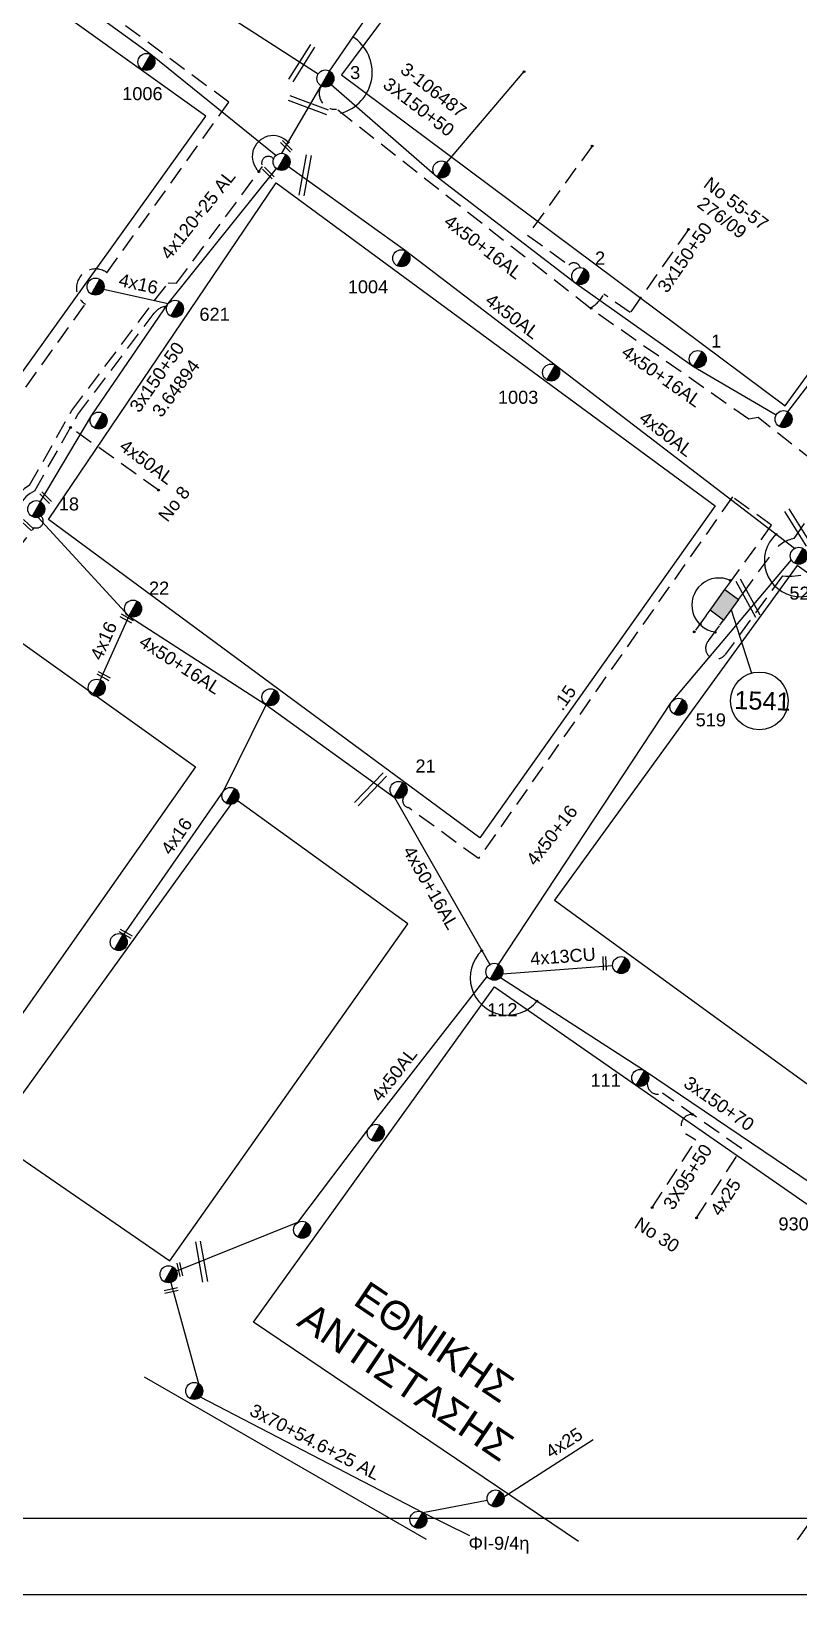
# Model space of a CAD drawing. Header units: millimetres. Extents: x 7477 to 9676, y 1828 to 2857.
# Drawn here: x 8101.6 to 8207.9, y 1836.4 to 2053.1 of the extents above; entities that cross this region are included whole.
import ezdxf
from ezdxf.enums import TextEntityAlignment as Align

# ---------------------------------------------------------------- set-up
doc = ezdxf.new("R2010")
doc.units = ezdxf.units.MM
doc.linetypes.add('DASHED', pattern=[19.05, 12.7, -6.35])
for name, color, linetype, lineweight in [('.10', 7, 'Continuous', 30), ('.15', 7, 'Continuous', 30), ('3x150+50', 7, 'Continuous', 30), ('3x150+50CU', 7, 'Continuous', 30), ('3x150+70', 7, 'Continuous', 30), ('3x150+70AL', 7, 'DASHED', 30), ('3x70+54.6+25 AL', 7, 'SYN_LINE', 30), ('3X95+50', 7, 'Continuous', 30), ('4x120+25 AL', 7, 'SYN_LINE', 30), ('4x13CU', 7, 'Continuous', 30), ('4x16', 7, 'Continuous', 30), ('4x25', 7, 'Continuous', 30), ('4x50+16', 7, 'Continuous', 30), ('4x50+16AL', 7, 'Continuous', 30), ('4x50AL', 7, 'Continuous', 30), ('4x50CU', 7, 'Continuous', 30), ('text διευθύνσεων', 250, 'Continuous', 30), ('Υπόβαθρο ΔΕΗ', 7, 'Continuous', 30)]:
    doc.layers.add(name, color=color, linetype=linetype, lineweight=lineweight)
for name, color, linetype in [('Link Box 4 Διευθύνσεων', 7, 'Continuous'), ('TEXT ΚΑΛΩΔΙΩΝ', 7, 'Continuous'), ('Άγνωστα', 7, 'Continuous'), ('Επιγραφές - Σχήματα', 7, 'Continuous'), ('Μηχανική τομή', 7, 'Continuous'), ('Στύλος ΦΜ', 7, 'Continuous'), ('Στύλος ΦΜ @ 1', 7, 'Continuous'), ('Συνδέσεις', 7, 'Continuous'), ('Τομή', 7, 'Continuous')]:
    doc.layers.add(name, color=color, linetype=linetype)
doc.styles.add('arial', font='ARIAL.TTF')
doc.styles.get("Standard").update_dxf_attribs({"font": 'ARIAL.TTF'})
doc.linetypes.add('PRANES_1r', pattern='A,0.5,[137,SPECLINE.shx,S=1,R=180,X=0,Y=0],0.5', length=1)
doc.linetypes.add('SYN_LINE', pattern='A,0.5,-0.0001,["/\\/\\/\\/",Standard,S=0.1,R=0,X=0,Y=-0.05],-0.25', length=0.7501)

# ---------------------------------------------------------------- blocks, each defined once
blk = doc.blocks.new('ΥΠΑΡΧΩΝ ΤΣΙΜΕΝΤΕΝΙΟΣ ΣΤΥΛΟΣ')
at = {"layer": 'Στύλος ΦΜ'}
blk.add_hatch(color=7, dxfattribs=at).paths.add_polyline_path([(-1.29, -2.28, 0.574793), (2.62, 0, 0.268822), (1.3, 2.27)])
at = {"layer": 'Στύλος ΦΜ', "color": 7}
blk.add_line((-1.29, -2.28), (1.3, 2.27), dxfattribs=at)
blk.add_circle((0, 0), 2.62, dxfattribs=at)
at = {"layer": 'Στύλος ΦΜ', "flags": 4}
for tag, p in [('ΑΡΙΘΜΟΣ', (-4.68, 8.05)), ('ΤΥΠΟΣ', (-4.91, 3.03))]:
    blk.add_attdef(tag, p, '', height=4, dxfattribs=at)
blk = doc.blocks.new('LINK BOX 4 ΑΝΑΧΩΡΗΣΕΩΝ')
at = {"layer": 'Link Box 4 Διευθύνσεων', "ltscale": 40}
blk.add_hatch(color=256, dxfattribs=at).paths.add_polyline_path([(-3.54, 0), (-3.54, -4.67), (3.54, -4.67), (3.54, 0)])
for p, q in [((-3.54, 0), (-5.33, 0)), ((5.33, 0), (3.54, 0)), ((-3.54, -4.67), (-5.33, -4.67)), ((5.33, -4.67), (3.54, -4.67))]:
    blk.add_line(p, q, dxfattribs=at)
blk.add_lwpolyline([(-3.54, -4.67), (-3.54, 0), (3.54, 0), (3.54, -4.67)], close=True, dxfattribs=at)
blk = doc.blocks.new('ΤΟΜΗ')
at = {"layer": 'Τομή', "ltscale": 40}
for p, q in [((-5.68, 0), (17.06, 0)), ((-5.68, -2.77), (17.06, -2.77))]:
    blk.add_line(p, q, dxfattribs=at)
blk = doc.blocks.new('_ΣΥΝΔΕΣΗ')
at = {"layer": 'Συνδέσεις', "linetype": 'SYN_LINE', "ltscale": 40}
blk.add_hatch(color=256, dxfattribs=at).paths.add_polyline_path([(0.5, -0.01, 1), (-0.5, -0.01, 1)])
at = {"layer": 'Συνδέσεις'}
blk.add_circle((0, -0.01), 0.5, dxfattribs=at)
blk = doc.blocks.new('ΜΗΧΑΝΙΚΗ ΤΟΜΗ')
at = {"layer": 'Μηχανική τομή', "ltscale": 40}
for p, q in [((-1.89, 0.78), (5.69, 0.78)), ((-1.89, -0.77), (5.69, -0.77))]:
    blk.add_line(p, q, dxfattribs=at)

msp = doc.modelspace()

# ---------------------------------------------------------------- linework, layer by layer
at = {"layer": '.10', "color": 62, "linetype": 'DASHED', "lineweight": -3, "ltscale": 0.2}
msp.add_lwpolyline([(8179.3, 2037.16), (8170.36, 2024.81), (8176.07, 2020.67, -0.569725), (8177.66, 2020.31, -17.40251)], format="xyb", dxfattribs=at)
at = {"layer": '.15', "color": 151, "linetype": 'DASHED', "lineweight": -3, "ltscale": 0.2}
msp.add_lwpolyline([(8198.24, 1976.42), (8204.17, 1984.59), (8198.74, 1988.53), (8163.55, 1938.41), (8153.86, 1945.46, -0.636899), (8153.41, 1947.22, 29.117727)], format="xyb", dxfattribs=at)
at = {"layer": '3x150+50', "color": 62, "linetype": 'DASHED', "lineweight": -3, "ltscale": 0.2}
msp.add_lwpolyline([(8066.11, 1966.74), (8073.33, 1961.66), (8078, 1968.31), (8076.38, 1969.71), (8109.07, 2015.24, -1.041054), (8112.05, 2019.6), (8128.94, 2043.26), (8089.06, 2072.74, -0.382378), (8086.32, 2070.99, -0.34661)], format="xyb", dxfattribs=at)
at = {"layer": '3x150+50', "color": 27, "linetype": 'DASHED', "lineweight": -3, "ltscale": 0.2}
msp.add_lwpolyline([(8212.97, 1991.14), (8202.3, 1999.52), (8201.01, 1999.29), (8179.03, 2014.68), (8143.87, 2042.26, -0.599316), (8141.75, 2045.5, -0.152996)], format="xyb", dxfattribs=at)
at = {"layer": '3x150+50', "color": 6, "linetype": 'DASHED', "lineweight": -3, "ltscale": 0.2}
msp.add_lwpolyline([(8065.4, 1965.73), (8075.92, 1958.34, -0.091629), (8078.5, 1959.04), (8098.41, 1984.76, -0.286309), (8101.33, 1990.14), (8107.2, 2000.52), (8120.55, 2018.22), (8121.71, 2018.16), (8133.64, 2034.31, -0.949315), (8135.16, 2035.37, 0.929723)], format="xyb", dxfattribs=at)
at = {"layer": '3x150+50', "color": 27, "linetype": 'DASHED', "lineweight": -3, "ltscale": 0.2}
msp.add_lwpolyline([(8192.66, 2025.61), (8184.58, 2014.07), (8180.93, 2016.63)], dxfattribs=at)
at = {"layer": '3x150+50', "color": 2, "linetype": 'DASHED', "lineweight": -3, "ltscale": 0.2}
msp.add_lwpolyline([(8064.69, 1964.73), (8075.63, 1957.03, -0.141449), (8079.01, 1958.06), (8099.44, 1984.46, -0.322041), (8102.06, 1989.39), (8108.04, 1999.97), (8118.62, 2014, -0.218357), (8120.35, 2014.94)], format="xyb", dxfattribs=at)
at = {"layer": '3x150+50', "color": 151, "linetype": 'DASHED', "lineweight": -3, "ltscale": 0.2}
msp.add_lwpolyline([(8237.53, 1953.08), (8241.44, 1958.57), (8239.06, 1960.28, 0.299679), (8235.05, 1963.11), (8212.11, 1979.71, -0.225732), (8205.7, 1977.61), (8197.74, 1966.69, -1.070602), (8195.44, 1968.59), (8197, 1970.73)], format="xyb", dxfattribs=at)
at = {"layer": '3x150+50', "color": 27, "linetype": 'DASHED', "lineweight": -3, "ltscale": 0.2}
msp.add_arc((8176.33, 2019.21), 5.28, 300.752, 330.605, dxfattribs=at)
at = {"layer": '3x150+50CU', "color": 1, "linetype": 'DASHED', "lineweight": -3, "ltscale": 0.2}
msp.add_lwpolyline([(8063.99, 1963.73), (8075.48, 1955.65, -0.269437), (8080.74, 1956.8), (8102, 1984.27, 0.811928), (8102.92, 1985.86)], format="xyb", dxfattribs=at)
at = {"layer": '3x150+70', "color": 151, "linetype": 'Continuous', "lineweight": -3, "ltscale": 0.2}
msp.add_lwpolyline([(8166.61, 1921.91), (8186.57, 1909.03), (8211.35, 1892.28), (8231.04, 1876.91)], dxfattribs=at)
at = {"layer": '3x150+70', "color": 151, "linetype": 'DASHED', "lineweight": -3, "ltscale": 0.2}
msp.add_lwpolyline([(8200.01, 1898.2), (8189.06, 1905.87, -0.573425), (8186.95, 1907.34)], format="xyb", dxfattribs=at)
at = {"layer": '3x150+70AL', "color": 27, "linetype": 'DASHED', "lineweight": -3, "ltscale": 0.2}
msp.add_lwpolyline([(8200.13, 1975.05), (8204.44, 1980.94, -0.189613), (8207.32, 1982.76), (8212.97, 1991.14, -0.334068), (8214.26, 1994.73), (8228.23, 2013.18, -0.968517), (8236.86, 2017.98, 11.799266)], format="xyb", dxfattribs=at)
at = {"layer": '3x150+70AL', "color": 151, "linetype": 'DASHED', "lineweight": -3, "ltscale": 0.2}
msp.add_lwpolyline([(8195.11, 1972.1), (8193.46, 1969.82)], dxfattribs=at)
at = {"layer": '3x70+54.6+25 AL', "color": 62, "linetype": 'SYN_LINE', "lineweight": -3, "ltscale": 15}
msp.add_lwpolyline([(8124.99, 1863.78), (8155.82, 1847.79), (8162.3, 1844.58)], dxfattribs=at)
at = {"layer": '3x70+54.6+25 AL', "color": 62, "linetype": 'SYN_LINE', "lineweight": -3, "ltscale": 8}
msp.add_lwpolyline([(8155.82, 1847.79), (8164.76, 1849.5)], dxfattribs=at)
at = {"layer": '3X95+50', "color": 151, "linetype": 'DASHED', "lineweight": -3, "ltscale": 0.2}
msp.add_lwpolyline([(8187.62, 1890.03), (8193.68, 1899.38), (8192.35, 1900.19, -0.783054), (8193.23, 1902.94, -1.142455)], format="xyb", dxfattribs=at)
at = {"layer": '4x120+25 AL', "color": 6, "linetype": 'SYN_LINE', "lineweight": -3, "ltscale": 10}
msp.add_lwpolyline([(8136.31, 2036.15), (8141.75, 2045.5)], dxfattribs=at)
at = {"layer": '4x120+25 AL', "color": 2, "linetype": 'SYN_LINE', "lineweight": -3, "ltscale": 15}
msp.add_lwpolyline([(8120.55, 2015.33), (8135.54, 2034.05)], dxfattribs=at)
at = {"layer": '4x120+25 AL', "color": 1, "linetype": 'SYN_LINE', "lineweight": -3, "ltscale": 15}
msp.add_lwpolyline([(8102.85, 1987.87), (8109.98, 1999.84), (8120.55, 2015.33)], dxfattribs=at)
at = {"layer": '4x13CU', "color": 2, "linetype": 'Continuous', "lineweight": -3, "ltscale": 0.2}
msp.add_lwpolyline([(8166.89, 1922.42), (8182.15, 1923.56)], dxfattribs=at)
at = {"layer": '4x16', "color": 2, "linetype": 'Continuous', "lineweight": -3, "ltscale": 0.2}
msp.add_lwpolyline([(8111.6, 2017.31), (8120.55, 2015.33)], dxfattribs=at)
at = {"layer": '4x16', "color": 173, "linetype": 'SYN_LINE', "lineweight": -3, "ltscale": 10}
msp.add_lwpolyline([(8115.09, 1972.02), (8111.12, 1963.16)], dxfattribs=at)
at = {"layer": '4x16', "color": 173, "linetype": 'SYN_LINE', "lineweight": -3, "ltscale": 15}
msp.add_lwpolyline([(8114.36, 1927.79), (8128.21, 1947.75), (8134.14, 1959.73)], dxfattribs=at)
at = {"layer": '4x25', "color": 151, "linetype": 'DASHED', "lineweight": -3, "ltscale": 0.2}
msp.add_lwpolyline([(8193.77, 1888.6), (8200.01, 1898.2)], dxfattribs=at)
at = {"layer": '4x25', "color": 62, "linetype": 'SYN_LINE', "lineweight": -3, "ltscale": 15}
msp.add_lwpolyline([(8167.08, 1849.94), (8179.45, 1857.9)], dxfattribs=at)
at = {"layer": '4x50+16', "color": 27, "linetype": 'Continuous', "lineweight": -3, "ltscale": 0.2}
msp.add_lwpolyline([(8142.92, 2047.54), (8158.37, 2070.03), (8170.94, 2087.2), (8187.03, 2105.83)], dxfattribs=at)
at = {"layer": '4x50+16AL', "color": 133, "linetype": 'Continuous', "lineweight": -3, "ltscale": 0.2}
msp.add_lwpolyline([(8061.15, 2107.07), (8082.16, 2089.4), (8103.98, 2073.53), (8121.11, 2060.23), (8141.34, 2047.16)], dxfattribs=at)
at = {"layer": '4x50+16AL', "color": 62, "linetype": 'Continuous', "lineweight": -3, "ltscale": 0.2}
for points in [[(8143.15, 2045.67), (8157.83, 2032.89), (8177.08, 2018.1), (8193.37, 2006.62), (8204.83, 1999.9)], [(8206.43, 2000.33), (8220.86, 2019.06)]]:
    msp.add_lwpolyline(points, dxfattribs=at)
at = {"layer": '4x50+16AL', "color": 173, "linetype": 'Continuous', "lineweight": -3, "ltscale": 0.2}
msp.add_lwpolyline([(8102.52, 1985.69), (8115.09, 1972.02), (8134.14, 1959.73), (8151.89, 1946.89)], dxfattribs=at)
at = {"layer": '4x50+16AL', "color": 151, "linetype": 'Continuous', "lineweight": -3, "ltscale": 0.2}
msp.add_lwpolyline([(8151.89, 1946.89), (8165.11, 1923.7)], dxfattribs=at)
at = {"layer": '4x50AL', "color": 6, "linetype": 'Continuous', "lineweight": -3, "ltscale": 0.2}
msp.add_lwpolyline([(8135.48, 2035.85), (8118.13, 2049.83), (8100.25, 2062.81), (8086.09, 2072.86), (8072.43, 2082.5), (8054.43, 2094.69)], dxfattribs=at)
at = {"layer": '4x50AL', "color": 30, "linetype": 'Continuous', "lineweight": -3, "ltscale": 0.2}
msp.add_lwpolyline([(8207.35, 1981.39), (8174.2, 2006.78), (8153.45, 2022.62), (8137.23, 2034.29)], dxfattribs=at)
at = {"layer": '4x50AL', "color": 2, "linetype": 'DASHED', "lineweight": -3, "ltscale": 0.2}
msp.add_lwpolyline([(8119.22, 1989.48), (8107, 1998.14)], dxfattribs=at)
at = {"layer": '4x50AL', "color": 2, "linetype": 'Continuous', "lineweight": -3, "ltscale": 0.2}
for points in [[(8166.33, 1923.74), (8190.26, 1960.04), (8206.92, 1979.79)], [(8164.75, 1922.1), (8148.3, 1900.99), (8138.48, 1887.96), (8121.69, 1881.22)]]:
    msp.add_lwpolyline(points, dxfattribs=at)
at = {"layer": '4x50AL', "color": 62, "linetype": 'Continuous', "lineweight": -3, "ltscale": 0.2}
msp.add_lwpolyline([(8120.8, 1879.95), (8124.74, 1865.63)], dxfattribs=at)
at = {"layer": '4x50CU', "color": 62, "linetype": 'SYN_LINE', "lineweight": -3, "ltscale": 15}
msp.add_lwpolyline([(8159.13, 2034.84), (8169.87, 2047.47)], dxfattribs=at)
at = {"layer": 'Άγνωστα', "linetype": 'Continuous', "ltscale": 0.2}
for centre, radius, start, end in [((8142.95, 2047.38), 5.87, 284.7907, 57.4703), ((8208.17, 1979.69), 4.99, 132.7179, 328.9692), ((8196.88, 1973.53), 3.76, 64.5979, 261.7591)]:
    msp.add_arc(centre, radius, start, end, dxfattribs=at)
at = {"layer": 'Επιγραφές - Σχήματα', "lineweight": -3}
msp.add_lwpolyline([(7476.75, 2855.51), (9675.5, 2855.53), (9675.51, 1836.39), (7476.75, 1836.37)], close=True, dxfattribs=at)
at = {"layer": 'Υπόβαθρο ΔΕΗ', "lineweight": -3}
for points in [[(7515.98, 2835.63), (9502.35, 2835.63), (9502.35, 1846.95), (7515.98, 1846.95)], [(8215.83, 2062.54), (8177.18, 2090.89), (8144.59, 2047.02), (8206.04, 2001.14), (8220.6, 2021.17)], [(8062.64, 2086.42), (8029.89, 2041.18), (8092.52, 1994.97), (8125.78, 2041.3)], [(8196.34, 1987.28), (8163.74, 1941.26), (8103.94, 1985.42), (8135.5, 2032.07)], [(8207.71, 1979), (8174.1, 1932.65), (8237.7, 1886.4), (8271.55, 1933.53)], [(8124.31, 1951.12), (8092.48, 1905.85), (8060.3, 1928.75), (8094.21, 1972.58)], [(8153.77, 1929.37), (8129.77, 1946.67), (8095.92, 1899.76), (8120.77, 1882.66)]]:
    msp.add_lwpolyline(points, close=True, dxfattribs=at)
for points in [[(8198.57, 1972.89), (8201.38, 1964.11)], [(8177.43, 1843.76), (8132.37, 1874.15), (8165.75, 1920.64), (8230.31, 1875.78), (8207.74, 1843.98)], [(8117.22, 1866.55), (8156.28, 1844.05)]]:
    msp.add_lwpolyline(points, dxfattribs=at)
msp.add_circle((8202.47, 1960.26), 4, dxfattribs=at)
for centre, radius, start, end in [((8135.08, 2035.72), 2.88, 42.7603, 227.0795), ((8167.6, 1921.9), 5.19, 133.9046, 321.285)]:
    msp.add_arc(centre, radius, start, end, dxfattribs=at)

# ---------------------------------------------------------------- block references
at = {"layer": 'Link Box 4 Διευθύνσεων', "lineweight": -3, "xscale": 0.4999999999999999, "yscale": 0.4999999999999999, "zscale": 0.4999999999999999, "rotation": 234.0561363786945}
msp.add_blockref('LINK BOX 4 ΑΝΑΧΩΡΗΣΕΩΝ', (8198.57, 1972.89), dxfattribs=at)
at = {"layer": 'Μηχανική τομή', "lineweight": -3, "xscale": 0.2499999999999462, "yscale": 0.2499999999999462, "zscale": 0.4999999999999997}
for p, rotation in [((8137.28, 2036.8), 135.6299564196613), ((8134.77, 2033.08), 135.6299564196613), ((8103.91, 1988.1), 135.6299564196613), ((8101.39, 1984.28), 135.6299564196613), ((8115.21, 1971.41), 151.2011944064243), ((8112.04, 1963.45), 151.2011944064243), ((8115.09, 1927.73), 151.2011944064243), ((8181.08, 1923.41), 91.97795076314681), ((8122.29, 1880.97), 101.9545352187859), ((8121.41, 1878.62), 192.7102332301893)]:
    msp.add_blockref('ΜΗΧΑΝΙΚΗ ΤΟΜΗ', p, dxfattribs=dict(at, rotation=rotation))
at = {"layer": 'Στύλος ΦΜ @ 1', "lineweight": -3, "ltscale": 40}
ref = msp.add_blockref('ΥΠΑΡΧΩΝ ΤΣΙΜΕΝΤΕΝΙΟΣ ΣΤΥΛΟΣ', (8117.54, 2048.81), dxfattribs=dict(at, xscale=0.4499999999998611, yscale=0.4499999999998611, zscale=0.4499999999998611))
ref.add_attrib('ΤΥΠΟΣ', '1006', (8114.18, 2043.52), dxfattribs={"layer": 'Στύλος ΦΜ', "height": 1.8, "flags": 4})
ref = msp.add_blockref('ΥΠΑΡΧΩΝ ΤΣΙΜΕΝΤΕΝΙΟΣ ΣΤΥΛΟΣ', (8142.33, 2046.52), dxfattribs=dict(at, xscale=0.4499999999997667, yscale=0.4499999999997667, zscale=0.4499999999997667))
ref.add_attrib('ΤΥΠΟΣ', '3', (8145.76, 2046.45), dxfattribs={"layer": 'Στύλος ΦΜ', "height": 1.8, "flags": 4})
for p, xscale, yscale, zscale in [((8136.27, 2034.97), 0.4499999999998181, 0.4499999999998181, 0.4499999999998181), ((8158.41, 2033.91), 0.4499999999998181, 0.4499999999998181, 0.4499999999998181), ((8110.48, 2017.67), 0.449999999999818, 0.449999999999818, 0.449999999999818), ((8110.91, 1999.11), 0.4499999999998181, 0.4499999999998181, 0.4499999999998181), ((8205.84, 1999.31), 0.4499999999998181, 0.4499999999998181, 0.4499999999998181), ((8110.64, 1962.09), 0.449999999999818, 0.449999999999818, 0.449999999999818), ((8134.72, 1960.76), 0.449999999999818, 0.449999999999818, 0.449999999999818), ((8129.18, 1947.09), 0.4499999999998181, 0.4499999999998181, 0.4499999999998181), ((8113.69, 1926.82), 0.4499999999998181, 0.4499999999998181, 0.4499999999998181), ((8183.32, 1923.64), 0.4499999999998181, 0.4499999999998181, 0.4499999999998181), ((8149.31, 1900.39), 0.4499999999998181, 0.4499999999998181, 0.4499999999998181), ((8139.11, 1886.96), 0.4499999999998181, 0.4499999999998181, 0.4499999999998181), ((8120.6, 1880.78), 0.4499999999998181, 0.4499999999998181, 0.4499999999998181), ((8124.16, 1864.61), 0.4499999999998181, 0.4499999999998181, 0.4499999999998181), ((8165.92, 1849.72), 0.4499999999998181, 0.4499999999998181, 0.4499999999998181), ((8155.23, 1846.77), 0.4499999999998181, 0.4499999999998181, 0.4499999999998181)]:
    msp.add_blockref('ΥΠΑΡΧΩΝ ΤΣΙΜΕΝΤΕΝΙΟΣ ΣΤΥΛΟΣ', p, dxfattribs=dict(at, xscale=xscale, yscale=yscale, zscale=zscale))
ref = msp.add_blockref('ΥΠΑΡΧΩΝ ΤΣΙΜΕΝΤΕΝΙΟΣ ΣΤΥΛΟΣ', (8152.86, 2021.6), dxfattribs=dict(at, xscale=0.4499999999997751, yscale=0.4499999999997751, zscale=0.4499999999997751))
ref.add_attrib('ΤΥΠΟΣ', '1004', (8145.44, 2016.75), dxfattribs={"layer": 'Στύλος ΦΜ', "height": 1.8, "flags": 4})
ref = msp.add_blockref('ΥΠΑΡΧΩΝ ΤΣΙΜΕΝΤΕΝΙΟΣ ΣΤΥΛΟΣ', (8177.66, 2019.13), dxfattribs=dict(at, xscale=0.4499999999998356, yscale=0.4499999999998356, zscale=0.4499999999998356))
ref.add_attrib('ΤΥΠΟΣ', '2', (8179.71, 2020.73), dxfattribs={"layer": 'Στύλος ΦΜ', "height": 1.8, "flags": 4})
ref = msp.add_blockref('ΥΠΑΡΧΩΝ ΤΣΙΜΕΝΤΕΝΙΟΣ ΣΤΥΛΟΣ', (8121.49, 2014.61), dxfattribs=dict(at, xscale=0.4499999999998052, yscale=0.4499999999998052, zscale=0.4499999999998052))
ref.add_attrib('ΤΥΠΟΣ', '621', (8124.88, 2012.94), dxfattribs={"layer": 'Στύλος ΦΜ', "height": 1.8, "rotation": 360, "flags": 4})
ref = msp.add_blockref('ΥΠΑΡΧΩΝ ΤΣΙΜΕΝΤΕΝΙΟΣ ΣΤΥΛΟΣ', (8193.95, 2007.64), dxfattribs=dict(at, xscale=0.4499999999998705, yscale=0.4499999999998705, zscale=0.4499999999998705))
ref.add_attrib('ΤΥΠΟΣ', '1', (8195.81, 2009.23), dxfattribs={"layer": 'Στύλος ΦΜ', "height": 1.8, "flags": 4})
ref = msp.add_blockref('ΥΠΑΡΧΩΝ ΤΣΙΜΕΝΤΕΝΙΟΣ ΣΤΥΛΟΣ', (8173.61, 2005.76), dxfattribs=dict(at, xscale=0.4499999999997766, yscale=0.4499999999997766, zscale=0.4499999999997766))
ref.add_attrib('ΤΥΠΟΣ', '1003', (8166.25, 2001.44), dxfattribs={"layer": 'Στύλος ΦΜ', "height": 1.8, "flags": 4})
ref = msp.add_blockref('ΥΠΑΡΧΩΝ ΤΣΙΜΕΝΤΕΝΙΟΣ ΣΤΥΛΟΣ', (8102.27, 1986.84), dxfattribs=dict(at, xscale=0.4499999999998247, yscale=0.4499999999998247, zscale=0.4499999999998247))
ref.add_attrib('ΤΥΠΟΣ', '18', (8105.39, 1986.65), dxfattribs={"layer": 'Στύλος ΦΜ', "height": 1.8, "flags": 4})
ref = msp.add_blockref('ΥΠΑΡΧΩΝ ΤΣΙΜΕΝΤΕΝΙΟΣ ΣΤΥΛΟΣ', (8207.94, 1980.37), dxfattribs=dict(at, xscale=0.4499999999998181, yscale=0.4499999999998181, zscale=0.4499999999998181))
ref.add_attrib('ΑΡΙΘΜΟΣ', '520', (8206.65, 1974.29), dxfattribs={"layer": 'Στύλος ΦΜ', "height": 1.8, "flags": 4})
ref = msp.add_blockref('ΥΠΑΡΧΩΝ ΤΣΙΜΕΝΤΕΝΙΟΣ ΣΤΥΛΟΣ', (8115.67, 1973.04), dxfattribs=dict(at, xscale=0.4499999999997522, yscale=0.4499999999997522, zscale=0.4499999999997522))
ref.add_attrib('ΤΥΠΟΣ', '22', (8117.89, 1974.99), dxfattribs={"layer": 'Στύλος ΦΜ', "height": 1.8, "rotation": 360, "flags": 4})
ref = msp.add_blockref('ΥΠΑΡΧΩΝ ΤΣΙΜΕΝΤΕΝΙΟΣ ΣΤΥΛΟΣ', (8191.27, 1959.44), dxfattribs=dict(at, xscale=0.4499999999998534, yscale=0.4499999999998534, zscale=0.4499999999998534))
ref.add_attrib('ΤΥΠΟΣ', '519', (8193.65, 1956.73), dxfattribs={"layer": 'Στύλος ΦΜ', "height": 1.8, "flags": 4})
ref = msp.add_blockref('ΥΠΑΡΧΩΝ ΤΣΙΜΕΝΤΕΝΙΟΣ ΣΤΥΛΟΣ', (8152.47, 1947.92), dxfattribs=dict(at, xscale=0.4499999999997816, yscale=0.4499999999997816, zscale=0.4499999999997816))
ref.add_attrib('ΤΥΠΟΣ', '21', (8154.82, 1950.33), dxfattribs={"layer": 'Στύλος ΦΜ', "height": 1.8, "rotation": 360, "flags": 4})
ref = msp.add_blockref('ΥΠΑΡΧΩΝ ΤΣΙΜΕΝΤΕΝΙΟΣ ΣΤΥΛΟΣ', (8165.75, 1922.72), dxfattribs=dict(at, xscale=0.4499999999998184, yscale=0.4499999999998184, zscale=0.4499999999998184))
ref.add_attrib('ΤΥΠΟΣ', '112', (8164.76, 1916.56), dxfattribs={"layer": 'Στύλος ΦΜ', "height": 1.8, "flags": 4})
ref = msp.add_blockref('ΥΠΑΡΧΩΝ ΤΣΙΜΕΝΤΕΝΙΟΣ ΣΤΥΛΟΣ', (8185.98, 1908.01), dxfattribs=dict(at, xscale=0.4499999999998189, yscale=0.4499999999998189, zscale=0.4499999999998189))
ref.add_attrib('ΤΥΠΟΣ', '111', (8179.08, 1906.78), dxfattribs={"layer": 'Στύλος ΦΜ', "height": 1.8, "flags": 4})
ref = msp.add_blockref('ΥΠΑΡΧΩΝ ΤΣΙΜΕΝΤΕΝΙΟΣ ΣΤΥΛΟΣ', (8210.77, 1891.26), dxfattribs=dict(at, xscale=0.4499999999998485, yscale=0.4499999999998485, zscale=0.4499999999998485))
ref.add_attrib('ΤΥΠΟΣ', '930', (8205.13, 1886.87), dxfattribs={"layer": 'Στύλος ΦΜ', "height": 1.8, "flags": 4})
at = {"layer": 'Συνδέσεις', "lineweight": -3, "xscale": 0.25, "yscale": 0.25, "zscale": 0.25}
for p in [(8169.87, 2047.47), (8137.2, 2037.67), (8179.3, 2037.17), (8133.12, 2033.6), (8192.66, 2025.61), (8179.16, 2014.68), (8107, 1998.15), (8119.22, 1989.48), (8204.8, 1983.34), (8198.45, 1976.97), (8193.46, 1969.83), (8194.27, 1970.9), (8196.38, 1969.77), (8164, 1925.64), (8171.66, 1918.65), (8193.23, 1902.95), (8187.62, 1890.03), (8193.77, 1888.6)]:
    msp.add_blockref('_ΣΥΝΔΕΣΗ', p, dxfattribs=at)
at = {"layer": 'Τομή', "lineweight": -3}
for p, xscale, yscale, zscale, rotation in [((8140.08, 2049.68), 0.2499999999999997, 0.2499999999999997, 0.2499999999999997, 237.8024547938037), ((8141.21, 2041.97), 0.2499999999999997, 0.2499999999999997, 0.2499999999999997, 159.273625057003), ((8138.97, 2031.76), 0.2499999999999997, 0.2499999999999997, 0.2499999999999997, 79.63681252850752), ((8207.3, 1985.68), 0.2499999999999996, 0.2499999999999996, 0.2499999999999996, 302.097910974248), ((8201.29, 1973.05), 0.2499999999999997, 0.2499999999999997, 0.2499999999999997, 118.6451210239183), ((8147.37, 1947.21), 0.2499999999999996, 0.2499999999999996, 0.2499999999999996, 46.18882059323629), ((8125.25, 1884), 0.2499999999999996, 0.2499999999999996, 0.2499999999999996, 280.1699668371016)]:
    msp.add_blockref('ΤΟΜΗ', p, dxfattribs=dict(at, xscale=xscale, yscale=yscale, zscale=zscale, rotation=rotation))

# ---------------------------------------------------------------- texts
at = {"layer": 'text διευθύνσεων', "color": 7, "linetype": 'PRANES_1r', "lineweight": -3}
for s, p in [('ΕΘΝΙΚΗΣ', (8157.43, 1871.42)), ('ΑΝΤΙΣΤΑΣΗΣ', (8153.52, 1865.91))]:
    msp.add_text(s, height=4, rotation=326.0009, dxfattribs=at).set_placement(p, align=Align.MIDDLE_CENTER)
at = {"layer": 'TEXT ΚΑΛΩΔΙΩΝ', "linetype": 'Continuous', "lineweight": -3, "ltscale": 0.2}
for s, rotation, p in [('3-106487', 322.478, (8157.33, 2044.92)), ('3X150+50', 322.478, (8155.28, 2042.58)), ('4x120+25 AL', 51.5381, (8124.67, 2027.66)), ('4x50+16AL', 322.478, (8164.23, 2023.18)), ('3x150+50', 54.9832, (8192.14, 2021.73)), ('4x16', 347.5111, (8116.43, 2018.08)), ('4x50AL', 322.6445, (8168.27, 2013.58)), ('3x150+50', 55.0473, (8118.98, 2005.14)), ('4x50+16AL', 324.8216, (8188.95, 2005.27)), ('4x50AL', 322.5458, (8189.58, 1997.27)), ('4x50AL', 323.2488, (8117.59, 1993.39)), ('4x16', 65.8468, (8111.59, 1968.6)), ('4x50+16AL', 327.1754, (8122.21, 1965.29)), ('.15', 54.9272, (8175.47, 1960.7)), ('4x16', 55.2618, (8121.7, 1941.52)), ('4x50+16', 52.0706, (8173.71, 1941.64)), ('4x50+16AL', 299.6907, (8156.96, 1934.37)), ('4x13CU', 4.2568, (8175.26, 1924.85)), ('4x50AL', 52.0706, (8151.85, 1908.48)), ('3x150+70', 324.9955, (8196.9, 1904.45)), ('3X95+50', 57.0338, (8192.53, 1894.3)), ('4x25', 56.9845, (8197.79, 1891.49)), ('3x70+54.6+25 AL', 332.5853, (8140.9, 1857.56)), ('4x25', 32.7612, (8175.4, 1857.43))]:
    msp.add_text(s, height=1.8, rotation=rotation, dxfattribs=at).set_placement(p, align=Align.MIDDLE_CENTER)
at = {"layer": 'Άγνωστα', "lineweight": -3, "ltscale": 40, "char_height": 1.8, "width": 27.758, "attachment_point": 1, "style": 'arial'}
for s, insert, rotation in [('No 55-57', (8195.68, 2033.02), 323), ('276/09', (8194.79, 2030.27), 323), ('3.64894', (8118.16, 2000.5), 53.1276), ('Nο 8', (8119.02, 1986.03), 52.1404), ('No 30', (8185.96, 1888.84), 327.2829)]:
    msp.add_mtext(s, dxfattribs=dict(at, insert=insert, rotation=rotation))
at = {"layer": 'Άγνωστα', "lineweight": -3, "insert": (8199.07, 1961.64), "char_height": 2.5, "width": 13.4112, "attachment_point": 1, "rotation": 358.1643}
msp.add_mtext('1541', dxfattribs=at)
at = {"layer": 'Άγνωστα', "lineweight": -3, "ltscale": 40, "insert": (8162.17, 1844.41), "char_height": 1.8, "width": 27.758, "attachment_point": 1, "line_spacing_factor": 3, "style": 'arial'}
msp.add_mtext('ΦΙ-9/4η', dxfattribs=at)

doc.saveas('drawing.dxf')
